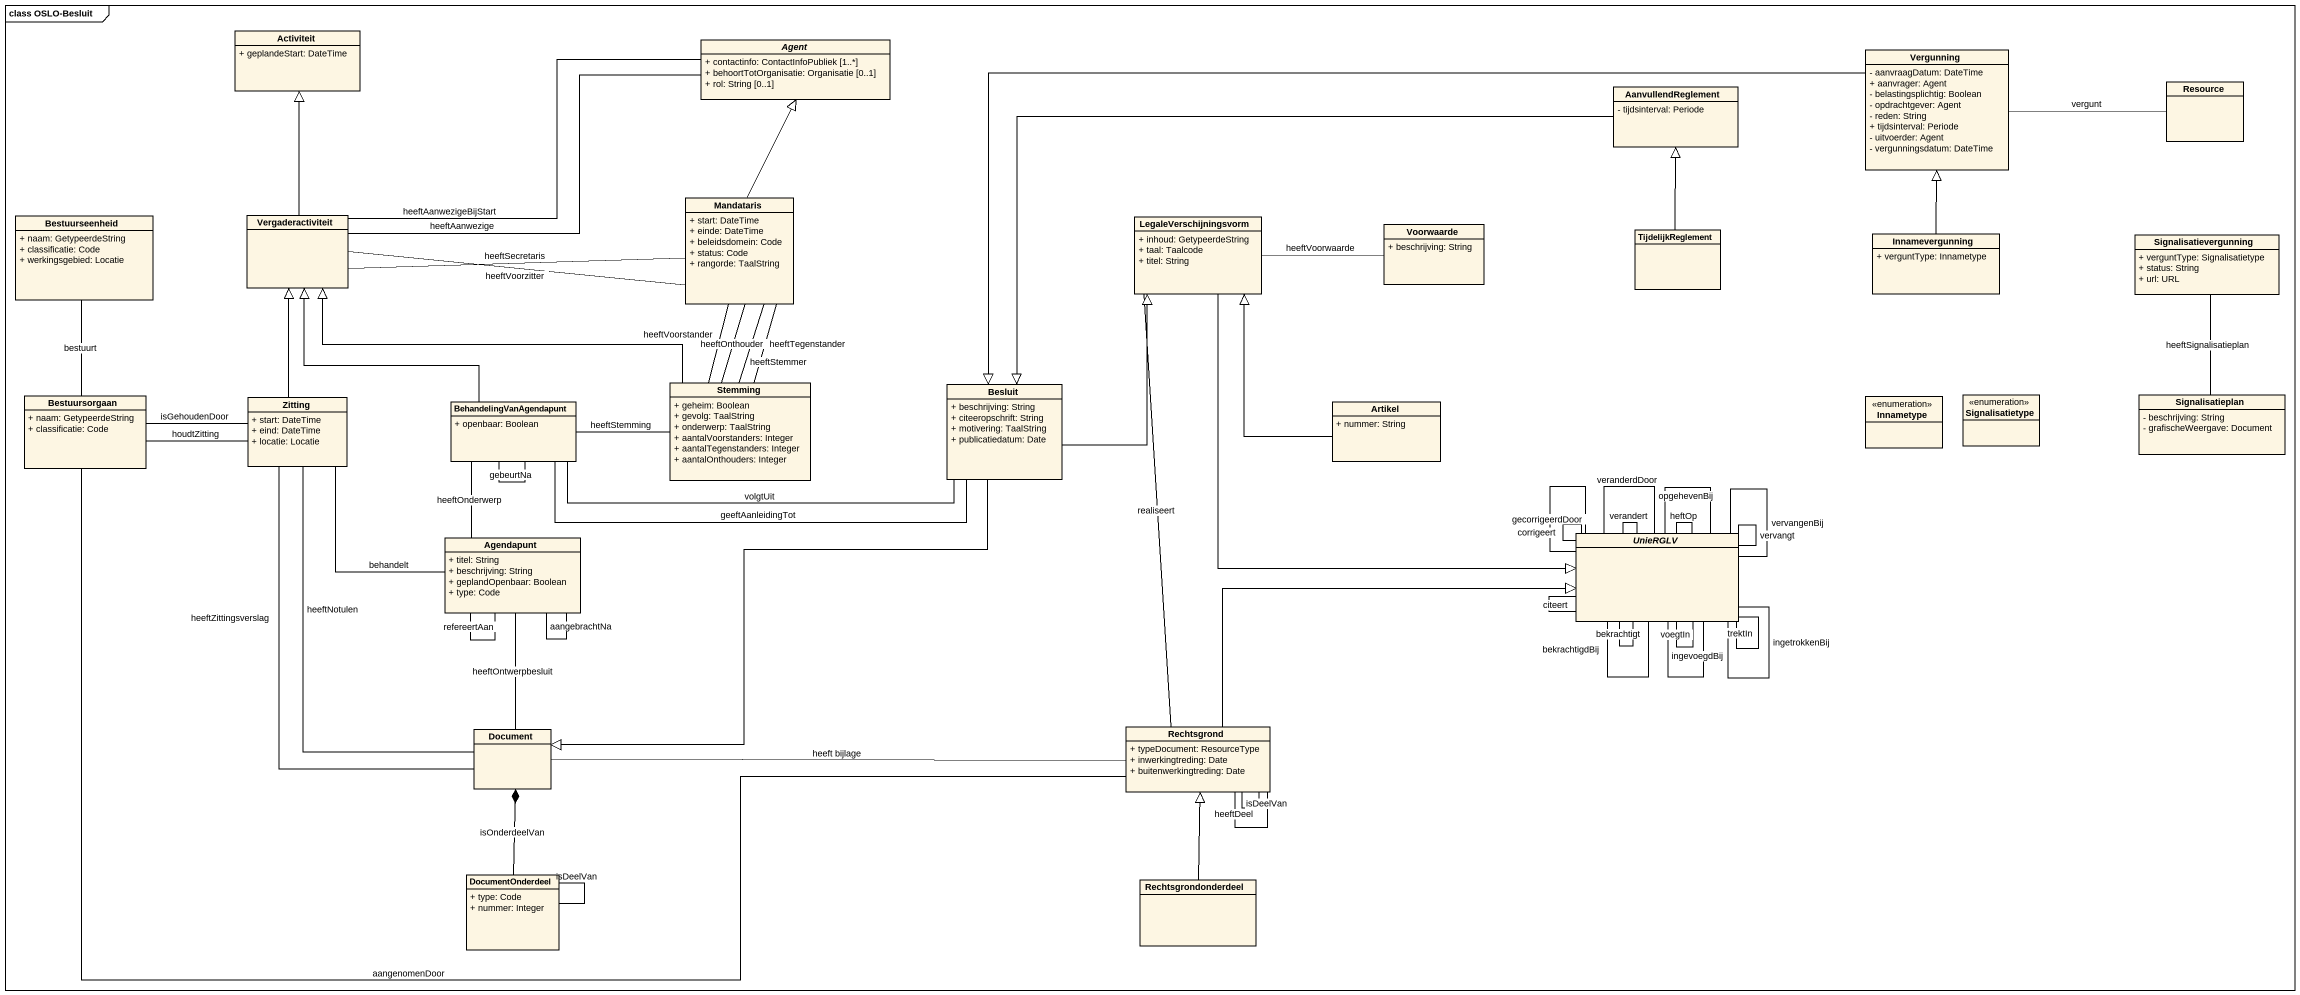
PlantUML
@startuml
mainframe class OSLO-Besluit
hide circle
hide empty members
skinparam classAttributeIconSize 0
class Activiteit {
  + geplandeStart: DateTime
}
abstract class "Agent" as Agent_ {
  + contactinfo: ContactInfoPubliek [1..*]
  + behoortTotOrganisatie: Organisatie [0..1]
  + rol: String [0..1]
}
class Vergunning {
  - aanvraagDatum: DateTime
  + aanvrager: Agent
  - belastingsplichtig: Boolean
  - opdrachtgever: Agent
  - reden: String
  + tijdsinterval: Periode
  - uitvoerder: Agent
  - vergunningsdatum: DateTime
}
class AanvullendReglement {
  - tijdsinterval: Periode
}
class Resource
class Bestuurseenheid {
  + naam: GetypeerdeString
  + classificatie: Code
  + werkingsgebied: Locatie
}
class Vergaderactiviteit
class Mandataris {
  + start: DateTime
  + einde: DateTime
  + beleidsdomein: Code
  + status: Code
  + rangorde: TaalString
}
class LegaleVerschijningsvorm {
  + inhoud: GetypeerdeString
  + taal: Taalcode
  + titel: String
}
class Voorwaarde {
  + beschrijving: String
}
class TijdelijkReglement
class Innamevergunning {
  + verguntType: Innametype
}
class Signalisatievergunning {
  + verguntType: Signalisatietype
  + status: String
  + url: URL
}
class Bestuursorgaan {
  + naam: GetypeerdeString
  + classificatie: Code
}
class Zitting {
  + start: DateTime
  + eind: DateTime
  + locatie: Locatie
}
class BehandelingVanAgendapunt {
  + openbaar: Boolean
}
class Stemming {
  + geheim: Boolean
  + gevolg: TaalString
  + onderwerp: TaalString
  + aantalVoorstanders: Integer
  + aantalTegenstanders: Integer
  + aantalOnthouders: Integer
}
class Besluit {
  + beschrijving: String
  + citeeropschrift: String
  + motivering: TaalString
  + publicatiedatum: Date
}
class Artikel {
  + nummer: String
}
enum Innametype
enum Signalisatietype
class Signalisatieplan {
  - beschrijving: String
  - grafischeWeergave: Document
}
class Agendapunt {
  + titel: String
  + beschrijving: String
  + geplandOpenbaar: Boolean
  + type: Code
}
abstract class UnieRGLV
class Document
class Rechtsgrond {
  + typeDocument: ResourceType
  + inwerkingtreding: Date
  + buitenwerkingtreding: Date
}
class DocumentOnderdeel {
  + type: Code
  + nummer: Integer
}
class Rechtsgrondonderdeel
Vergunning -right- Resource : vergunt
Vergunning -left-|> Besluit
AanvullendReglement -left-|> Besluit
Vergaderactiviteit -up-|> Activiteit
Vergaderactiviteit -right- Agent_ : heeftAanwezigeBijStart
Vergaderactiviteit -right- Agent_ : heeftAanwezige
Vergaderactiviteit -right- Mandataris : heeftVoorzitter
Vergaderactiviteit -right- Mandataris : heeftSecretaris
Mandataris -up-|> Agent_
LegaleVerschijningsvorm -right- Voorwaarde : heeftVoorwaarde
LegaleVerschijningsvorm --|> UnieRGLV
LegaleVerschijningsvorm -- Rechtsgrond : realiseert
TijdelijkReglement -up-|> AanvullendReglement
Innamevergunning -up-|> Vergunning
Signalisatievergunning -- Signalisatieplan : heeftSignalisatieplan
Bestuursorgaan -up- Bestuurseenheid : bestuurt
Bestuursorgaan -right- Zitting : houdtZitting
Zitting -up-|> Vergaderactiviteit
Zitting -left- Bestuursorgaan : isGehoudenDoor
Zitting -- Agendapunt : behandelt
Zitting -- Document : heeftZittingsverslag
Zitting -- Document : heeftNotulen
BehandelingVanAgendapunt -up-|> Vergaderactiviteit
BehandelingVanAgendapunt -- BehandelingVanAgendapunt : gebeurtNa
BehandelingVanAgendapunt -right- Stemming : heeftStemming
BehandelingVanAgendapunt -right- Besluit : geeftAanleidingTot
BehandelingVanAgendapunt -- Agendapunt : heeftOnderwerp
Stemming -left-|> Vergaderactiviteit
Stemming -up- Mandataris : heeftTegenstander
Stemming -up- Mandataris : heeftVoorstander
Stemming -up- Mandataris : heeftOnthouder
Stemming -up- Mandataris : heeftStemmer
Besluit -up-|> LegaleVerschijningsvorm
Besluit -left- BehandelingVanAgendapunt : volgtUit
Besluit --|> Document
Artikel -up-|> LegaleVerschijningsvorm
Agendapunt -- Agendapunt : refereertAan
Agendapunt -- Agendapunt : aangebrachtNa
Agendapunt -- Document : heeftOntwerpbesluit
UnieRGLV -- UnieRGLV : bekrachtigdBij
UnieRGLV -- UnieRGLV : heftOp
UnieRGLV -- UnieRGLV : vervangenBij
UnieRGLV -- UnieRGLV : trektIn
UnieRGLV -- UnieRGLV : voegtIn
UnieRGLV -- UnieRGLV : ingevoegdBij
UnieRGLV -- UnieRGLV : vervangt
UnieRGLV -- UnieRGLV : corrigeert
UnieRGLV -- UnieRGLV : gecorrigeerdDoor
UnieRGLV -- UnieRGLV : ingetrokkenBij
UnieRGLV -- UnieRGLV : bekrachtigt
UnieRGLV -- UnieRGLV : veranderdDoor
UnieRGLV -- UnieRGLV : citeert
UnieRGLV -- UnieRGLV : opgehevenBij
UnieRGLV -- UnieRGLV : verandert
Rechtsgrond -left- Bestuursorgaan : aangenomenDoor
Rechtsgrond -right-|> UnieRGLV
Rechtsgrond -left- Document : heeft bijlage
Rechtsgrond -- Rechtsgrond : heeftDeel
Rechtsgrond -- Rechtsgrond : isDeelVan
DocumentOnderdeel -up-* Document : isOnderdeelVan
DocumentOnderdeel -- DocumentOnderdeel : isDeelVan
Rechtsgrondonderdeel -up-|> Rechtsgrond
@enduml
